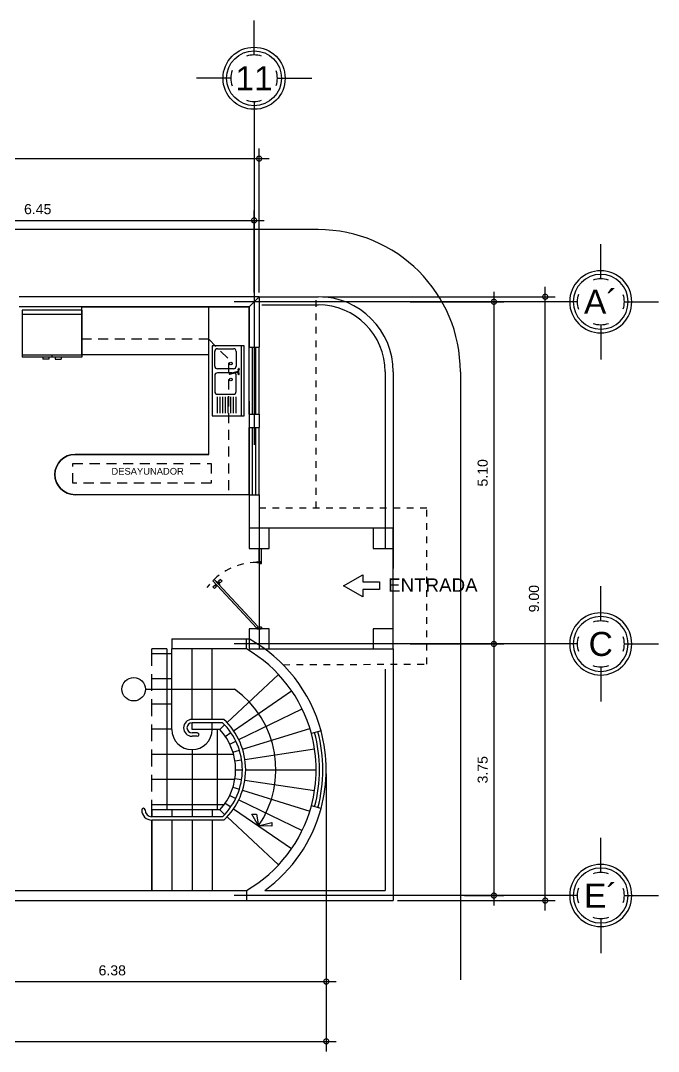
# Model space of a CAD drawing. Header units: inches. Extents: x -370 to 18, y -197 to 199.
# Drawn here: x -228.57 to -219.06, y 103.04 to 118.4 of the extents above; entities that cross this region are included whole.
import ezdxf
from ezdxf.enums import TextEntityAlignment as Align

# ---------------------------------------------------------------- set-up
doc = ezdxf.new("R2010")
doc.units = ezdxf.units.IN
doc.header["$MEASUREMENT"] = 0
doc.header["$PDMODE"] = 34
doc.header["$PDSIZE"] = 0.2
for name, pattern in [('CENTER2', [28.575, 19.05, -3.175, 3.175, -3.175]), ('DASHED', [0.75, 0.5, -0.25]), ('RAYITAS', [0.375, 0.25, -0.125])]:
    doc.linetypes.add(name, pattern=pattern)
for name, color, linetype in [('artefactos', 1, 'Continuous'), ('aux2', 194, 'Continuous'), ('MUEBLES', 7, 'Continuous')]:
    doc.layers.add(name, color=color, linetype=linetype)
doc.styles.get("Standard").update_dxf_attribs({"font": 'arial.ttf'})
doc.dimstyles.new('E100', dxfattribs={"dimtxt": 0.15, "dimasz": 0.15, "dimexe": 0.15, "dimexo": 0.0625, "dimgap": 0.09, "dimtad": 1, "dimzin": 0, "dimdsep": 46, "dimtxsty": 'Standard', "dimblk": 'DOTSMALL', "dimcen": 0.09, "dimdle": 0.15, "dimclrd": 1, "dimclre": 1, "dimclrt": 2, "dimazin": 0, "dimtfac": 1, "dimtofl": 0, "dimtmove": 1, "dimatfit": 1, "dimldrblk": 'OPEN90', "dimfxl": 1, "dimtolj": 1, "dimtzin": 0, "dimarcsym": 0})

# ---------------------------------------------------------------- blocks, each defined once
blk = doc.blocks.new('lp')
at = {"layer": 'artefactos', "color": 1}
for p, q in [((687.89, 606.665), (687.89, 605.365)), ((688.49, 606.665), (687.89, 606.665)), ((687.94, 606.665), (687.94, 605.365)), ((688.49, 605.365), (688.49, 606.665)), ((688.04, 606.215), (688.04, 605.915)), ((688.39, 606.265), (688.09, 606.265)), ((688.44, 605.915), (688.44, 606.215)), ((688.159, 605.892), (687.994, 605.844)), ((688.163, 605.876), (687.996, 605.835)), ((688.04, 605.465), (688.04, 605.74)), ((688.09, 605.79), (688.19, 605.79)), ((688.116, 605.865), (688.19, 605.865)), ((688.19, 605.865), (688.39, 605.865)), ((688.19, 605.79), (688.39, 605.79)), ((688.44, 605.74), (688.44, 605.465)), ((687.89, 605.365), (688.49, 605.365)), ((688.39, 605.415), (688.09, 605.415))]:
    blk.add_line(p, q, dxfattribs=at)
for centre, radius, start, end in [((688.09, 606.215), 0.05, 90, 180), ((688.39, 606.215), 0.05, 0, 90), ((688.09, 605.915), 0.05, 180, 250.9242), ((688.39, 605.915), 0.05, 270, 0), ((687.995, 605.84), 0.00485, 105, 285), ((688.09, 605.74), 0.05, 90, 180), ((688.161, 605.884), 0.00791, 282.4753, 107.5247), ((688.39, 605.74), 0.05, 0, 90), ((688.09, 605.465), 0.05, 180, 270), ((688.39, 605.465), 0.05, 270, 0)]:
    blk.add_arc(centre, radius, start, end, dxfattribs=at)
at = {"layer": 'aux2', "color": 1}
for p, q in [((688.04, 606.615), (688.04, 606.315)), ((688.04, 606.615), (688.04, 606.315)), ((688.04, 606.615), (688.04, 606.315)), ((688.04, 606.615), (688.04, 606.315)), ((688.09, 606.615), (688.09, 606.315)), ((688.14, 606.615), (688.14, 606.315)), ((688.19, 606.615), (688.19, 606.315)), ((688.24, 606.615), (688.24, 606.315)), ((688.29, 606.615), (688.29, 606.315)), ((688.34, 606.615), (688.34, 606.315)), ((688.39, 606.615), (688.39, 606.315)), ((687.988, 605.879), (687.98, 605.873)), ((687.988, 605.801), (687.98, 605.806)), ((687.991, 605.874), (687.983, 605.869)), ((687.991, 605.805), (687.983, 605.81)), ((687.984, 605.892), (687.989, 605.885)), ((687.984, 605.787), (687.989, 605.794)), ((687.988, 605.895), (687.993, 605.888)), ((687.988, 605.784), (687.993, 605.792)), ((687.997, 605.873), (688.002, 605.866)), ((687.997, 605.806), (688.002, 605.813)), ((688.007, 605.892), (687.999, 605.887)), ((688.007, 605.787), (687.999, 605.793)), ((688.001, 605.876), (688.006, 605.869)), ((688.001, 605.803), (688.006, 605.81)), ((688.01, 605.887), (688.002, 605.882)), ((688.01, 605.792), (688.002, 605.797))]:
    blk.add_line(p, q, dxfattribs=at)
for centre, radius in [((688.14, 605.99), 0.025), ((687.995, 605.88), 0.00381), ((687.995, 605.799), 0.00381), ((688.14, 605.69), 0.025)]:
    blk.add_circle(centre, radius, dxfattribs=at)
for centre, radius, start, end in [((687.982, 605.871), 0.00259, 125, 305), ((687.982, 605.808), 0.00259, 55, 235), ((687.986, 605.894), 0.00259, 35, 215), ((687.986, 605.786), 0.00259, 145, 325), ((687.984, 605.882), 0.0051, 312.2939, 27.7061), ((687.984, 605.797), 0.0051, 332.2939, 47.7061), ((687.993, 605.87), 0.0051, 42.2939, 117.7061), ((687.993, 605.809), 0.0051, 242.2939, 317.7061), ((687.997, 605.891), 0.0051, 222.2939, 297.7061), ((687.997, 605.788), 0.0051, 62.2939, 137.7061), ((688.006, 605.879), 0.0051, 132.2939, 207.7061), ((688.006, 605.801), 0.0051, 152.2939, 227.7061), ((688.004, 605.867), 0.00259, 215, 35), ((688.004, 605.812), 0.00259, 325, 145), ((688.008, 605.89), 0.00259, 305, 125), ((688.008, 605.79), 0.00259, 235, 55)]:
    blk.add_arc(centre, radius, start, end, dxfattribs=at)
blk = doc.blocks.new('A$C78C0248E')
at = {"layer": 'artefactos', "color": 2}
for p, q in [((0.2442, 0.2627), (-0.3245, 0.2627)), ((-0.3245, 0.2627), (-0.3245, -0.1859)), ((0.2442, 0.2227), (-0.3245, 0.2227)), ((0.2442, 0.2627), (0.2442, -0.1859)), ((0.2442, -0.1659), (-0.3245, -0.1659)), ((0.2442, -0.1859), (-0.3245, -0.1859)), ((-0.1274, -0.1859), (-0.1274, -0.2059)), ((-0.0712, -0.1859), (-0.0712, -0.2059)), ((-0.0402, -0.1659), (-0.0402, -0.1859)), ((-0.0091, -0.1859), (-0.0091, -0.2059)), ((0.0471, -0.1859), (0.0471, -0.2059)), ((-0.0712, -0.2059), (-0.1274, -0.2059)), ((-0.0091, -0.2059), (0.0471, -0.2059))]:
    blk.add_line(p, q, dxfattribs=at)
blk = doc.blocks.new('*U41')
at = {"layer": 'artefactos', "color": 1}
for p, q in [((0.011, 0.034), (0.717, 0.69)), ((0.032, 0.013), (0.738, 0.668)), ((0.625, 0.689), (0.601, 0.665)), ((0.601, 0.665), (0.629, 0.637)), ((0.625, 0.689), (0.653, 0.661)), ((0.653, 0.661), (0.629, 0.637)), ((0.675, 0.653), (0.637, 0.615)), ((0.637, 0.615), (0.64, 0.612)), ((0.702, 0.626), (0.664, 0.588)), ((0.675, 0.653), (0.678, 0.65)), ((0.702, 0.626), (0.699, 0.629)), ((0.738, 0.668), (0.717, 0.69)), ((0.664, 0.588), (0.661, 0.591)), ((0.71, 0.604), (0.686, 0.58)), ((0.714, 0.552), (0.686, 0.58)), ((0.738, 0.576), (0.71, 0.604)), ((0.738, 0.576), (0.714, 0.552)), ((0, 0.031), (0, -0.031)), ((0.008, 0.034), (0.003, 0.034)), ((0.011, 0.034), (0.032, 0.013)), ((0.011, 0.031), (0.011, -0.011)), ((0.989, 0.031), (0.989, -0.011)), ((0.992, 0.034), (0.997, 0.034)), ((1, 0.031), (1, -0.031)), ((0.025, -0.034), (0.003, -0.034)), ((0.011, -0.011), (0.025, -0.011)), ((0.028, -0.014), (0.028, -0.031)), ((0.972, -0.014), (0.972, -0.031)), ((0.989, -0.011), (0.975, -0.011)), ((0.975, -0.034), (0.997, -0.034))]:
    blk.add_line(p, q, dxfattribs=at)
at = {"layer": 'artefactos', "color": 1, "linetype": 'RAYITAS', "ltscale": 0.15}
blk.add_arc((0.061, 0.034), 0.928, 0, 53.3291, dxfattribs=at)
at = {"layer": 'artefactos', "color": 1}
for centre, radius, start, end in [((0.624, 0.629), 0.0188, 310.968, 53.1574), ((0.661, 0.665), 0.0188, 216.8426, 319.032), ((0.714, 0.612), 0.0188, 130.968, 233.1574), ((0.678, 0.576), 0.0188, 36.8426, 139.032), ((0.003, 0.031), 0.003, 90, 180), ((0.008, 0.031), 0.003, 0, 90), ((0.992, 0.031), 0.003, 90, 180), ((0.997, 0.031), 0.003, 0, 90), ((0.003, -0.031), 0.003, 180, 270), ((0.025, -0.014), 0.003, 0, 90), ((0.025, -0.031), 0.003, 270, 0), ((0.975, -0.014), 0.003, 90, 180), ((0.975, -0.031), 0.003, 180, 270), ((0.997, -0.031), 0.003, 270, 0)]:
    blk.add_arc(centre, radius, start, end, dxfattribs=at)
blk = doc.blocks.new('EJE NORTE NUEVO')
at = {"color": 8}
for p, q in [((0, 3.252), (0, 3.764)), ((-0.347, 2.905), (-0.859, 2.905)), ((0.347, 2.905), (0.859, 2.905))]:
    blk.add_line(p, q, dxfattribs=at)
at = {"color": 2, "linetype": 'CENTER2'}
blk.add_line((0, 2.558), (0, -2.558), dxfattribs=at)
at = {"color": 8}
blk.add_circle((0, 2.905), 0.463, dxfattribs=at)
at = {"color": 4}
blk.add_circle((0, 2.905), 0.409, dxfattribs=at)
at = {"color": 8}
for start, end in [(71.4161, 108.5839), (160.6993, 199.2784), (341.7694, 18.2529), (251.0526, 288.9474)]:
    blk.add_arc((0, 2.905), 0.347, start, end, dxfattribs=at)
at = {"color": 4}
blk.add_attdef('A', text='', height=0.358, dxfattribs=at).set_placement((0, 2.905), align=Align.MIDDLE_CENTER)
blk = doc.blocks.new('_DotSmall')
at = {"color": 0, "linetype": 'ByBlock', "const_width": 0.5}
blk.add_lwpolyline([(-0.0625, 0, 1), (0.0625, 0, 1)], format="xyb", close=True, dxfattribs=at)
blk = doc.blocks.new('*D109')
at = {"color": 1, "lineweight": -2, "transparency": 16777216}
for p, q in [((-231.538, 114.347), (-231.538, 115.572)), ((-225.088, 114.347), (-225.088, 115.572)), ((-231.688, 115.422), (-224.938, 115.422))]:
    blk.add_line(p, q, dxfattribs=at)
at = {"layer": 'DEFPOINTS', "color": 0, "transparency": 16777216}
for p in [(-225.088, 115.422), (-231.538, 114.284), (-225.088, 114.284)]:
    blk.add_point(p, dxfattribs=at)
at = {"color": 1, "lineweight": -2, "transparency": 16777216, "xscale": 0.15, "yscale": 0.15, "zscale": 0.15, "rotation": 180}
blk.add_blockref('_DotSmall', (-231.538, 115.422), dxfattribs=at)
at = {"color": 1, "lineweight": -2, "transparency": 16777216, "xscale": 0.15, "yscale": 0.15, "zscale": 0.15}
blk.add_blockref('_DotSmall', (-225.088, 115.422), dxfattribs=at)
at = {"color": 2, "transparency": 16777216, "insert": (-228.313, 115.589), "char_height": 0.15, "attachment_point": 5}
blk.add_mtext('\\A1;6.45', dxfattribs=at)
blk = doc.blocks.new('_Open90')
at = {"color": 0, "linetype": 'ByBlock', "lineweight": -2}
for p, q in [((0, 0), (-1, 0)), ((-0.5, 0.5), (0, 0)), ((0, 0), (-0.5, -0.5))]:
    blk.add_line(p, q, dxfattribs=at)
blk = doc.blocks.new('*D110')
at = {"color": 1, "lineweight": -2, "transparency": 16777216}
for p, q in [((-242.013, 114.347), (-242.013, 116.493)), ((-225.013, 114.347), (-225.013, 116.493)), ((-242.163, 116.343), (-224.863, 116.343))]:
    blk.add_line(p, q, dxfattribs=at)
at = {"layer": 'DEFPOINTS', "color": 0, "transparency": 16777216}
for p in [(-225.013, 116.343), (-242.013, 114.284), (-225.013, 114.284)]:
    blk.add_point(p, dxfattribs=at)
at = {"color": 1, "lineweight": -2, "transparency": 16777216, "xscale": 0.15, "yscale": 0.15, "zscale": 0.15, "rotation": 180}
blk.add_blockref('_DotSmall', (-242.013, 116.343), dxfattribs=at)
at = {"color": 1, "lineweight": -2, "transparency": 16777216, "xscale": 0.15, "yscale": 0.15, "zscale": 0.15}
blk.add_blockref('_DotSmall', (-225.013, 116.343), dxfattribs=at)
at = {"color": 2, "transparency": 16777216, "insert": (-233.513, 116.51), "char_height": 0.15, "attachment_point": 5}
blk.add_mtext('\\A1;17.00', dxfattribs=at)
blk = doc.blocks.new('*D117')
at = {"color": 1, "lineweight": -2, "transparency": 16777216}
for p, q in [((-224.013, 107.172), (-224.013, 103.036)), ((-242.013, 105.222), (-242.013, 103.036)), ((-242.163, 103.186), (-223.863, 103.186))]:
    blk.add_line(p, q, dxfattribs=at)
at = {"layer": 'DEFPOINTS', "color": 0, "transparency": 16777216}
for p in [(-224.013, 107.234), (-242.013, 105.284), (-224.013, 103.186)]:
    blk.add_point(p, dxfattribs=at)
at = {"color": 1, "lineweight": -2, "transparency": 16777216, "xscale": 0.15, "yscale": 0.15, "zscale": 0.15, "rotation": 180}
blk.add_blockref('_DotSmall', (-242.013, 103.186), dxfattribs=at)
at = {"color": 1, "lineweight": -2, "transparency": 16777216, "xscale": 0.15, "yscale": 0.15, "zscale": 0.15}
blk.add_blockref('_DotSmall', (-224.013, 103.186), dxfattribs=at)
at = {"color": 2, "transparency": 16777216, "insert": (-233.013, 103.353), "char_height": 0.15, "attachment_point": 5}
blk.add_mtext('\\A1;18.00', dxfattribs=at)
blk = doc.blocks.new('*D118')
at = {"color": 1, "lineweight": -2, "transparency": 16777216}
for p, q in [((-230.391, 105.222), (-230.391, 103.927)), ((-224.013, 105.222), (-224.013, 103.927)), ((-230.541, 104.077), (-223.863, 104.077))]:
    blk.add_line(p, q, dxfattribs=at)
at = {"layer": 'DEFPOINTS', "color": 0, "transparency": 16777216}
for p in [(-230.391, 105.284), (-224.013, 105.284), (-224.013, 104.077)]:
    blk.add_point(p, dxfattribs=at)
at = {"color": 1, "lineweight": -2, "transparency": 16777216, "xscale": 0.15, "yscale": 0.15, "zscale": 0.15, "rotation": 180}
blk.add_blockref('_DotSmall', (-230.391, 104.077), dxfattribs=at)
at = {"color": 1, "lineweight": -2, "transparency": 16777216, "xscale": 0.15, "yscale": 0.15, "zscale": 0.15}
blk.add_blockref('_DotSmall', (-224.013, 104.077), dxfattribs=at)
at = {"color": 2, "transparency": 16777216, "insert": (-227.202, 104.243), "char_height": 0.15, "attachment_point": 5}
blk.add_mtext('\\A1;6.38', dxfattribs=at)
blk = doc.blocks.new('*D119')
at = {"color": 1, "lineweight": -2, "transparency": 16777216}
for p, q in [((-221.514, 114.359), (-221.514, 108.959)), ((-222.764, 114.209), (-221.364, 114.209)), ((-222.764, 109.109), (-221.364, 109.109))]:
    blk.add_line(p, q, dxfattribs=at)
at = {"layer": 'DEFPOINTS', "color": 0, "transparency": 16777216}
for p in [(-222.827, 114.209), (-222.827, 109.109), (-221.514, 109.109)]:
    blk.add_point(p, dxfattribs=at)
at = {"color": 1, "lineweight": -2, "transparency": 16777216, "xscale": 0.15, "yscale": 0.15, "zscale": 0.15}
for p, rotation in [((-221.514, 114.209), 90), ((-221.514, 109.109), 270)]:
    blk.add_blockref('_DotSmall', p, dxfattribs=dict(at, rotation=rotation))
at = {"color": 2, "transparency": 16777216, "insert": (-221.681, 111.659), "char_height": 0.15, "attachment_point": 5, "rotation": 90}
blk.add_mtext('\\A1;5.10', dxfattribs=at)
blk = doc.blocks.new('*D120')
at = {"color": 1, "lineweight": -2, "transparency": 16777216}
for p, q in [((-221.514, 109.259), (-221.514, 105.209)), ((-222.764, 109.109), (-221.364, 109.109)), ((-221.951, 105.359), (-221.364, 105.359))]:
    blk.add_line(p, q, dxfattribs=at)
at = {"layer": 'DEFPOINTS', "color": 0, "transparency": 16777216}
for p in [(-222.827, 109.109), (-222.013, 105.359), (-221.514, 105.359)]:
    blk.add_point(p, dxfattribs=at)
at = {"color": 1, "lineweight": -2, "transparency": 16777216, "xscale": 0.15, "yscale": 0.15, "zscale": 0.15}
for p, rotation in [((-221.514, 109.109), 90), ((-221.514, 105.359), 270)]:
    blk.add_blockref('_DotSmall', p, dxfattribs=dict(at, rotation=rotation))
at = {"color": 2, "transparency": 16777216, "insert": (-221.681, 107.234), "char_height": 0.15, "attachment_point": 5, "rotation": 90}
blk.add_mtext('\\A1;3.75', dxfattribs=at)
blk = doc.blocks.new('*D121')
at = {"color": 1, "lineweight": -2, "transparency": 16777216}
for p, q in [((-220.749, 105.134), (-220.749, 114.434)), ((-224.071, 114.284), (-220.599, 114.284)), ((-222.951, 105.284), (-220.599, 105.284))]:
    blk.add_line(p, q, dxfattribs=at)
at = {"layer": 'DEFPOINTS', "color": 0, "transparency": 16777216}
for p in [(-224.133, 114.284), (-220.749, 114.284), (-223.013, 105.284)]:
    blk.add_point(p, dxfattribs=at)
at = {"color": 1, "lineweight": -2, "transparency": 16777216, "xscale": 0.15, "yscale": 0.15, "zscale": 0.15}
for p, rotation in [((-220.749, 114.284), 90), ((-220.749, 105.284), 270)]:
    blk.add_blockref('_DotSmall', p, dxfattribs=dict(at, rotation=rotation))
at = {"color": 2, "transparency": 16777216, "insert": (-220.916, 109.784), "char_height": 0.15, "attachment_point": 5, "rotation": 90}
blk.add_mtext('\\A1;9.00', dxfattribs=at)

msp = doc.modelspace()

# ---------------------------------------------------------------- hatches: boundary and pattern name
at = {"transparency": 33554610}
h = msp.add_hatch(dxfattribs=at)
h.set_pattern_fill('NET', color=8, scale=3)
h.set_pattern_definition([(0, (61.61852, 55.71794), (0, 0.375), []), (90, (61.61852, 55.71794), (-0.375, 2e-17), [])])
h.paths.add_polyline_path([(-226.61342, 106.63411), (-225.60032, 106.63411, 0.39483543), (-225.60032, 107.83411), (-225.71342, 107.83411, -1), (-226.31342, 107.83411), (-226.31342, 109.03411), (-226.61342, 109.03411)])

# ---------------------------------------------------------------- linework, layer by layer
at = {"color": 8}
for p, q in [((-224.13342, 115.28411), (-243.89016, 115.28411)), ((-225.01342, 114.28411), (-228.59123, 114.28411)), ((-225.16342, 114.13411), (-225.01342, 114.28411)), ((-225.01342, 114.28411), (-224.13342, 114.28411)), ((-225.01342, 114.28411), (-225.01342, 113.53411)), ((-224.97036, 114.16411), (-224.13342, 114.16411)), ((-225.16342, 114.13411), (-228.59123, 114.13411)), ((-225.76342, 111.93411), (-225.76342, 114.13411)), ((-225.16342, 114.13411), (-225.16342, 113.53411)), ((-225.16342, 113.53411), (-225.01342, 113.53411)), ((-223.13342, 113.16411), (-223.13342, 110.53411)), ((-223.01342, 113.16411), (-223.01342, 110.23411)), ((-222.01342, 113.16411), (-222.01342, 104.10157)), ((-225.16342, 112.53411), (-225.16342, 112.33411)), ((-225.16342, 112.53411), (-225.01342, 112.53411)), ((-225.01342, 112.53411), (-225.01342, 112.33411)), ((-225.16342, 112.33411), (-225.01342, 112.33411)), ((-225.16342, 111.33411), (-225.16342, 110.83411)), ((-225.16342, 111.33411), (-225.01342, 111.33411)), ((-225.01342, 111.33411), (-225.01342, 110.83411)), ((-226.31342, 109.18411), (-225.16342, 109.18411)), ((-226.31342, 109.18411), (-226.31342, 109.03411)), ((-225.20285, 109.03411), (-225.20285, 109.18411)), ((-225.20285, 109.03411), (-226.31342, 109.03411)), ((-226.31342, 107.83411), (-226.31342, 109.03411)), ((-226.01342, 107.98411), (-226.01342, 109.03411)), ((-225.71342, 107.98411), (-225.71342, 109.03411)), ((-223.01342, 109.03411), (-223.01342, 105.28411)), ((-225.49078, 107.93659), (-224.72401, 108.65392)), ((-223.13342, 108.73411), (-223.13342, 105.43411)), ((-225.39399, 107.81613), (-224.52838, 108.41046)), ((-225.31635, 107.68253), (-224.37145, 108.14043)), ((-225.53825, 107.98411), (-226.01342, 107.98411)), ((-225.55831, 107.93411), (-226.01342, 107.93411)), ((-226.01342, 107.83411), (-226.01342, 107.93411)), ((-225.71342, 107.83411), (-225.71342, 107.93411)), ((-225.60032, 107.83411), (-225.52729, 107.90243)), ((-225.60032, 107.83411), (-226.01342, 107.83411)), ((-225.93417, 107.78411), (-226.01342, 107.78411)), ((-225.93417, 107.73411), (-226.01342, 107.73411)), ((-225.51765, 107.73123), (-225.43521, 107.78783)), ((-225.2596, 107.53881), (-224.25676, 107.84994)), ((-224.09006, 107.81348), (-224.2349, 107.77448)), ((-225.45133, 107.61712), (-225.36134, 107.66073)), ((-225.22503, 107.3882), (-224.18689, 107.54555)), ((-225.40286, 107.49436), (-225.30735, 107.52399)), ((-225.37334, 107.36572), (-225.27447, 107.38071)), ((-225.37334, 107.1025), (-225.27447, 107.08752)), ((-225.36342, 107.23411), (-225.26342, 107.23411)), ((-225.21342, 107.23411), (-224.16342, 107.23411)), ((-225.40286, 106.97387), (-225.30735, 106.94424)), ((-225.22503, 107.08003), (-224.18689, 106.92268)), ((-225.45133, 106.85111), (-225.36134, 106.8075)), ((-225.31635, 106.78569), (-224.37145, 106.32779)), ((-225.2596, 106.92942), (-224.25676, 106.61828)), ((-226.71342, 106.63411), (-226.71342, 106.63411)), ((-225.60032, 106.63411), (-226.61342, 106.63411)), ((-226.61342, 106.63411), (-226.61342, 106.53411)), ((-226.31342, 106.63411), (-226.31342, 106.53411)), ((-226.01342, 106.63411), (-226.01342, 106.53411)), ((-225.71342, 106.63411), (-225.71342, 106.53411)), ((-225.60032, 106.63411), (-225.52729, 106.5658)), ((-225.51765, 106.737), (-225.43521, 106.6804)), ((-225.39399, 106.65209), (-224.52838, 106.05777)), ((-224.09006, 106.65475), (-224.2349, 106.69375)), ((-225.55831, 106.53411), (-226.61342, 106.53411)), ((-225.53825, 106.48411), (-226.61342, 106.48411)), ((-226.61342, 106.48411), (-226.61342, 105.43411)), ((-226.61342, 105.43411), (-226.61342, 106.48411)), ((-226.31342, 106.48411), (-226.31342, 105.43411)), ((-226.01342, 106.48411), (-226.01342, 105.43411)), ((-225.71342, 106.48411), (-225.71342, 105.43411)), ((-225.49078, 106.53164), (-224.72401, 105.81431)), ((-230.31623, 105.43411), (-225.20285, 105.43411)), ((-225.20285, 105.43411), (-225.20285, 105.28411)), ((-224.92823, 105.43411), (-223.13342, 105.43411)), ((-242.01342, 105.28411), (-223.01342, 105.28411))]:
    msp.add_line(p, q, dxfattribs=at)
at = {"color": 8, "linetype": 'RAYITAS', "ltscale": 0.3}
msp.add_line((-224.16342, 111.13411), (-224.16342, 114.27767), dxfattribs=at)
at = {"color": 8, "linetype": 'DASHED', "ltscale": 0.3}
for p, q in [((-225.76342, 113.65055), (-227.65691, 113.65055)), ((-225.76342, 113.65055), (-225.46342, 113.35055)), ((-225.46342, 111.40055), (-225.46342, 113.35055))]:
    msp.add_line(p, q, dxfattribs=at)
at = {"color": 1}
for p, q in [((-225.16342, 112.53411), (-225.16342, 113.53411)), ((-225.01342, 112.53411), (-225.01342, 113.53411)), ((-225.16342, 111.33411), (-225.16342, 112.33411)), ((-225.01342, 111.33411), (-225.01342, 112.33411))]:
    msp.add_line(p, q, dxfattribs=at)
at = {"color": 2}
for p, q in [((-225.11342, 112.53411), (-225.11342, 113.53411)), ((-225.06342, 112.53411), (-225.06342, 113.53411)), ((-225.11342, 111.33411), (-225.11342, 112.33411)), ((-225.06342, 111.33411), (-225.06342, 112.33411))]:
    msp.add_line(p, q, dxfattribs=at)
at = {"color": 8, "linetype": 'DASHED', "ltscale": 0.5}
for p in [(-226.61342, 106.53411), (-226.01342, 109.03411)]:
    msp.add_line(p, (-226.61342, 109.03411), dxfattribs=at)
at = {"color": 8}
msp.add_lwpolyline([(-225.16342, 111.33411), (-227.7569, 111.33411, -1), (-227.7569, 111.93411), (-225.76342, 111.93411), (-225.76342, 113.42076), (-227.65691, 113.42076), (-227.65691, 114.13411), (-225.16711, 114.13411), (-225.16342, 111.33411)], format="xyb", dxfattribs=at)
at = {"color": 8, "linetype": 'RAYITAS', "ltscale": 0.3}
msp.add_lwpolyline([(-224.65526, 108.80014), (-224.65526, 108.80014), (-222.51342, 108.80911), (-222.51342, 111.13411), (-225.01342, 111.13411), (-225.01342, 111.13411)], dxfattribs=at)
at = {"color": 8}
for points in [[(-223.01342, 110.83411), (-225.01342, 110.83411), (-225.01342, 109.03411), (-223.01342, 109.03411)], [(-225.01342, 110.53411), (-224.98267, 110.53411), (-224.98267, 110.33411), (-225.01342, 110.33411)]]:
    msp.add_lwpolyline(points, close=True, dxfattribs=at)
for points in [[(-226.70776, 108.43411), (-225.3784, 108.43411)], [(-225.02302, 106.39738), (-225.11955, 106.574), (-225.05129, 106.574), (-225.02302, 106.39738), (-224.82535, 106.44709), (-224.82535, 106.39068), (-225.02302, 106.39738)]]:
    msp.add_lwpolyline(points, dxfattribs=at)
msp.add_circle((-226.88244, 108.43411), 0.17468, dxfattribs=at)
for centre, radius, start, end in [((-224.13342, 113.16411), 2.12, 0, 90), ((-224.13342, 113.16411), 1.12, 0, 90), ((-224.13342, 113.16411), 1, 0, 90), ((-226.24168, 107.23411), 2.22826, 15.070493, 61.059412), ((-226.24168, 107.23411), 2.07826, 15.070493, 60.009556), ((-226.24168, 107.23411), 1.47826, 325.52662, 54.268708), ((-226.01342, 107.85911), 0.125, 90, 270), ((-226.01342, 107.85911), 0.075, 90, 270), ((-226.24168, 107.23411), 0.97826, 314.311253, 45.688747), ((-226.24168, 107.23411), 1.02826, 313.16498, 46.83502), ((-226.01342, 107.83411), 0.3, 180, 0), ((-225.93417, 107.75911), 0.025, 270, 90), ((-226.24168, 107.23411), 0.87826, 316.908275, 43.091725), ((-226.24168, 107.23411), 2.07826, 344.929507, 15.070493), ((-226.24168, 107.23411), 2.12826, 344.929507, 15.070493), ((-226.24168, 107.23411), 2.17826, 344.929507, 15.070493), ((-226.24168, 107.23411), 2.22826, 344.929507, 15.070493), ((-226.73842, 106.63411), 0.025, 0, 180), ((-226.61342, 106.63411), 0.15, 180, 270), ((-226.61342, 106.63411), 0.1, 180, 270), ((-226.24168, 107.23411), 2.07826, 299.990444, 344.929507), ((-226.24168, 107.23411), 2.22826, 306.117987, 344.929507)]:
    msp.add_arc(centre, radius, start, end, dxfattribs=at)
at = {"layer": 'MUEBLES', "color": 8}
for p, q in [((-225.76342, 111.93411), (-227.7569, 111.93411)), ((-225.16342, 111.33411), (-227.7569, 111.33411))]:
    msp.add_line(p, q, dxfattribs=at)
at = {"layer": 'MUEBLES', "color": 8, "linetype": 'DASHED', "ltscale": 0.3}
msp.add_lwpolyline([(-225.72846, 111.8011), (-225.72846, 111.50388), (-227.78964, 111.50388), (-227.78964, 111.8011)], close=True, dxfattribs=at)
at = {"layer": 'MUEBLES', "color": 8}
for points in [[(-225.16342, 110.53411), (-224.86342, 110.53411), (-224.86342, 110.83411), (-225.16342, 110.83411)], [(-223.31342, 110.53411), (-223.01342, 110.53411), (-223.01342, 110.83411), (-223.31342, 110.83411)], [(-225.16342, 109.03411), (-224.86342, 109.03411), (-224.86342, 109.33411), (-225.16342, 109.33411)], [(-223.31342, 109.03411), (-223.01342, 109.03411), (-223.01342, 109.33411), (-223.31342, 109.33411)]]:
    msp.add_lwpolyline(points, close=True, dxfattribs=at)
msp.add_lwpolyline([(-223.46967, 110.03345), (-223.2214, 110.03345), (-223.2214, 109.91876), (-223.46967, 109.91876), (-223.46967, 109.81147), (-223.75482, 109.97611), (-223.46967, 110.14074), (-223.46967, 110.03345)], dxfattribs=at)
msp.add_arc((-227.7569, 111.63411), 0.3, 90, 270, dxfattribs=at)

# ---------------------------------------------------------------- block references
msp.add_blockref('EJE NORTE NUEVO', (-225.08842, 114.63592)).add_auto_attribs({'A': '11'})
ref = msp.add_blockref('EJE NORTE NUEVO', (-222.82654, 114.20911), dxfattribs=dict(xscale=-1, rotation=270))
ref.add_attrib('A', 'A´', dxfattribs={"color": 4, "height": 0.35811}).set_placement((-219.9214, 114.20911), align=Align.MIDDLE_CENTER)
ref = msp.add_blockref('EJE NORTE NUEVO', (-222.82654, 109.10911), dxfattribs=dict(xscale=-1, rotation=270))
ref.add_attrib('A', 'C', dxfattribs={"color": 4, "height": 0.35811}).set_placement((-219.9214, 109.10911), align=Align.MIDDLE_CENTER)
ref = msp.add_blockref('EJE NORTE NUEVO', (-222.82654, 105.35911), dxfattribs=dict(xscale=-1, rotation=270))
ref.add_attrib('A', 'E´', dxfattribs={"color": 4, "height": 0.35811}).set_placement((-219.9214, 105.35911), align=Align.MIDDLE_CENTER)
at = {"layer": 'artefactos', "color": 8, "rotation": 90}
msp.add_blockref('*U41', (-225.01342, 109.33411), dxfattribs=at)
at = {"layer": 'MUEBLES', "color": 8, "xscale": 1.56056294117736, "yscale": 1.56056294117736, "zscale": 1.56056294117736}
msp.add_blockref('A$C78C0248E', (-228.03808, 113.67343), dxfattribs=at)
at = {"layer": 'MUEBLES', "color": 8, "xscale": 0.8000000000000114, "yscale": 0.8000000000000114, "zscale": 0.8000000000000114, "rotation": 180}
msp.add_blockref('lp', (325.07671, 597.84204), dxfattribs=at)

# ---------------------------------------------------------------- texts
at = {"color": 8, "insert": (-223.0917, 110.08614), "char_height": 0.2, "attachment_point": 1}
msp.add_mtext('ENTRADA', dxfattribs=at)
at = {"layer": 'MUEBLES', "color": 8, "insert": (-226.13568, 111.63141), "char_height": 0.1, "attachment_point": 9}
msp.add_mtext('DESAYUNADOR', dxfattribs=at)

# ---------------------------------------------------------------- dimensions: what is measured, and where the dimension line sits
at = {"color": 8}
for base, p1, p2, picture, middle in [((-225.01342, 116.34344), (-242.01342, 114.28411), (-225.01342, 114.28411), '*D110', (-233.51342, 116.51003)), ((-225.08842, 115.42196), (-231.53842, 114.28411), (-225.08842, 114.28411), '*D109', (-228.31342, 115.58855)), ((-224.01342, 103.18624), (-242.01342, 105.28411), (-224.01342, 107.23411), '*D117', (-233.01342, 103.35283)), ((-224.01342, 104.07674), (-230.39123, 105.28411), (-224.01342, 105.28411), '*D118', (-227.20232, 104.24338))]:
    dim = msp.add_linear_dim(base=base, p1=p1, p2=p2, dimstyle='E100', dxfattribs=at)
    dim.commit()
    dim.dimension.update_dxf_attribs({"geometry": picture, "text_midpoint": middle})
for base, p1, p2, picture, middle in [((-220.74902, 114.28411), (-223.01342, 105.28411), (-224.13342, 114.28411), '*D121', (-220.91561, 109.78411)), ((-221.51449, 109.10911), (-222.82654, 114.20911), (-222.82654, 109.10911), '*D119', (-221.68107, 111.65911)), ((-221.51449, 105.35911), (-222.82654, 109.10911), (-222.01342, 105.35911), '*D120', (-221.68113, 107.23411))]:
    dim = msp.add_linear_dim(base=base, p1=p1, p2=p2, angle=90, dimstyle='E100')
    dim.commit()
    dim.dimension.update_dxf_attribs({"geometry": picture, "text_midpoint": middle})

doc.saveas('drawing.dxf')
